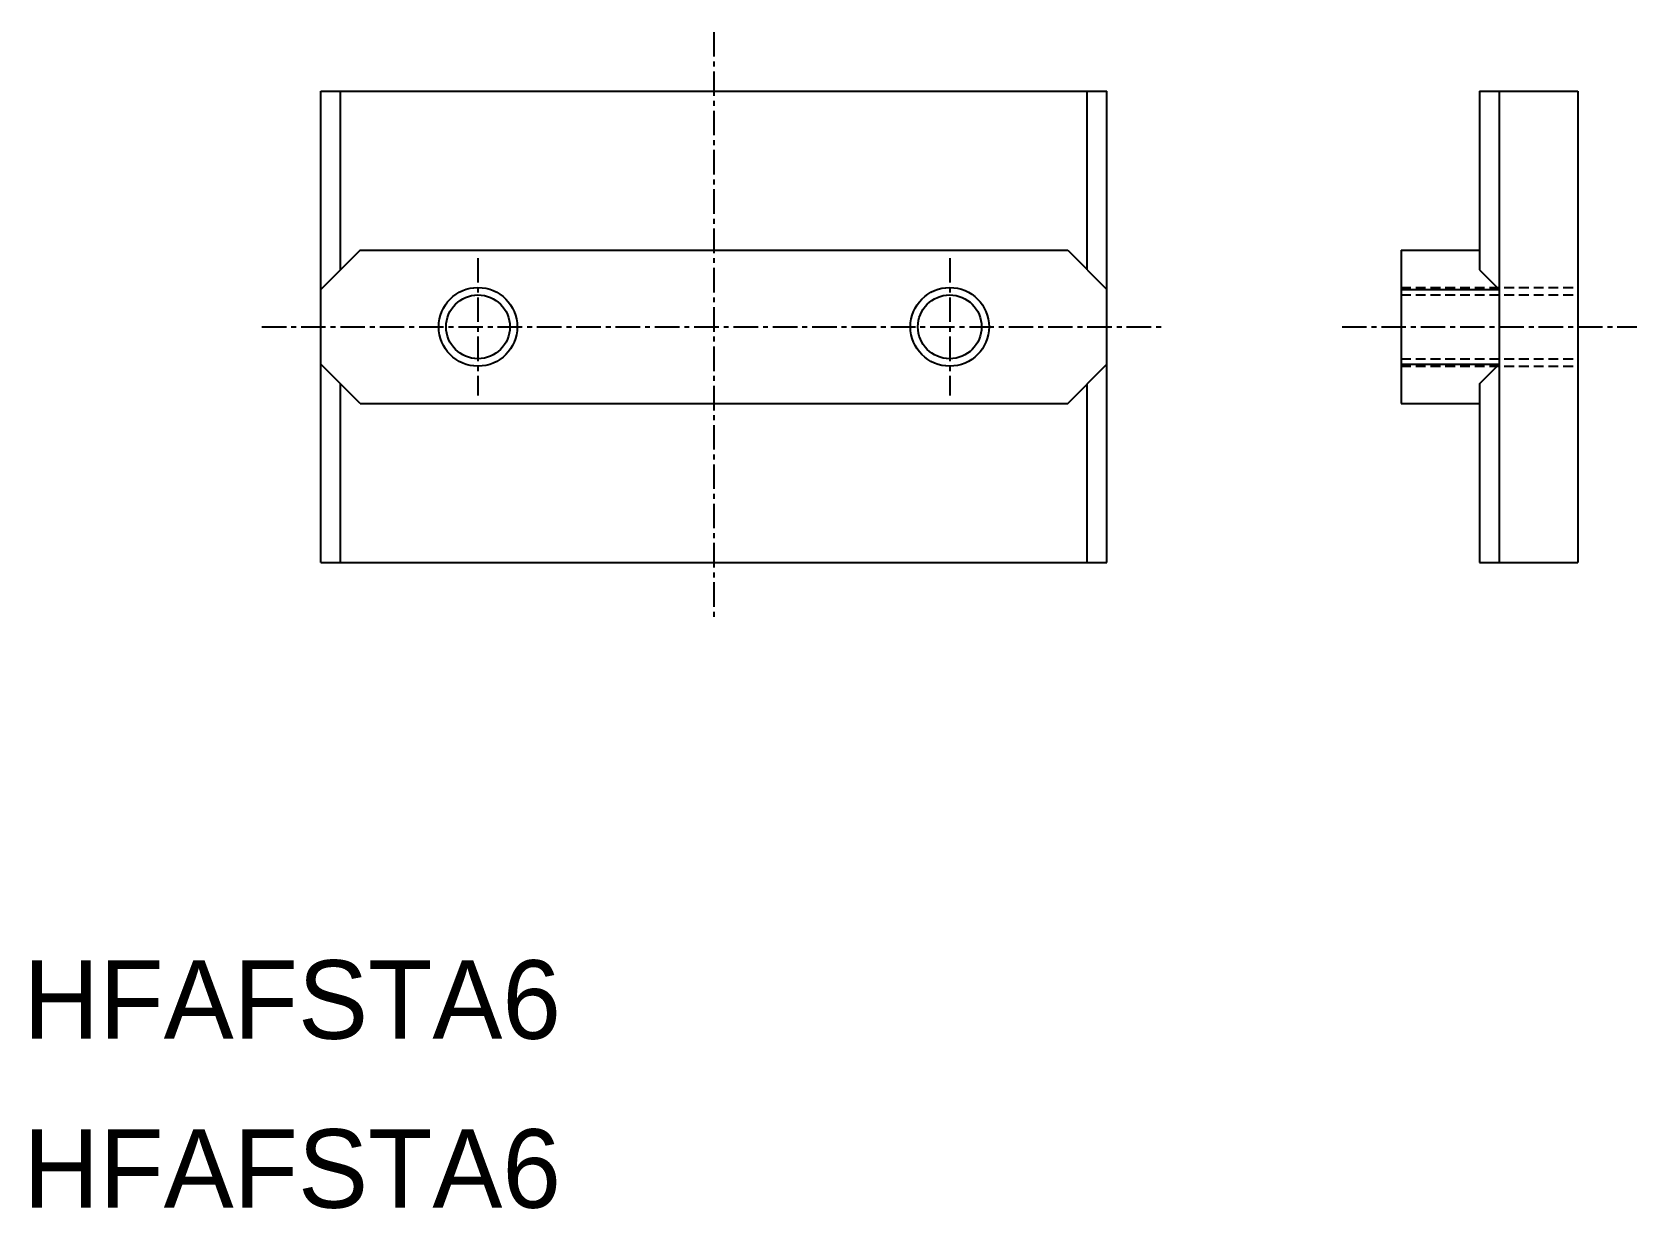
# Model space of a CAD drawing. Extents: x 0.4 to 82.1, y -0.1 to 59.8.
import ezdxf

# ---------------------------------------------------------------- set-up
doc = ezdxf.new("R2010")
doc.units = 0
doc.linetypes.add('CENTER', pattern=[2, 1.25, -0.25, 0.25, -0.25])
doc.linetypes.add('DASHED', pattern=[0.75, 0.5, -0.25])
doc.layers.get('0').update_dxf_attribs({"linetype": 'CONTINUOUS'})
doc.layers.add('CENTER', color=1, linetype='CENTER')

msp = doc.modelspace()

# ---------------------------------------------------------------- linework, layer by layer
at = {"color": 7, "linetype": 'CONTINUOUS'}
for p, q in [((15.124, 56.832), (55.124, 56.832)), ((15.124, 32.832), (15.124, 56.832)), ((16.124, 47.732), (16.124, 56.832)), ((54.124, 47.732), (54.124, 56.832)), ((55.124, 32.832), (55.124, 56.832)), ((74.084, 56.832), (79.084, 56.832)), ((74.084, 56.832), (74.084, 47.732)), ((75.084, 56.832), (75.084, 32.832)), ((79.084, 56.832), (79.084, 32.832)), ((17.124, 48.732), (15.124, 46.732)), ((17.124, 48.732), (53.124, 48.732)), ((53.124, 48.732), (55.124, 46.732)), ((70.084, 48.732), (70.084, 40.932)), ((70.084, 48.732), (74.084, 48.732)), ((74.084, 47.732), (75.084, 46.732)), ((70.084, 46.732), (75.084, 46.732)), ((17.124, 40.932), (15.124, 42.932)), ((53.124, 40.932), (55.124, 42.932)), ((70.084, 42.932), (75.084, 42.932)), ((74.084, 41.932), (75.084, 42.932)), ((16.124, 32.832), (16.124, 41.932)), ((54.124, 32.832), (54.124, 41.932)), ((74.084, 41.932), (74.084, 32.832)), ((17.124, 40.932), (53.124, 40.932)), ((70.084, 40.932), (74.084, 40.932)), ((15.124, 32.832), (55.124, 32.832)), ((74.084, 32.832), (79.084, 32.832))]:
    msp.add_line(p, q, dxfattribs=at)
at = {"color": 3, "linetype": 'DASHED'}
for p, q in [((70.084, 46.832), (79.084, 46.832)), ((70.084, 46.453), (79.084, 46.453)), ((70.084, 43.211), (79.084, 43.211)), ((70.084, 42.832), (79.084, 42.832))]:
    msp.add_line(p, q, dxfattribs=at)
at = {"color": 3, "linetype": 'CONTINUOUS'}
for centre in [(23.124, 44.832), (47.124, 44.832)]:
    msp.add_circle(centre, 2, dxfattribs=at)
at = {"color": 7, "linetype": 'CONTINUOUS'}
for centre in [(23.124, 44.832), (47.124, 44.832)]:
    msp.add_circle(centre, 1.621, dxfattribs=at)
at = {"layer": 'CENTER', "color": 1, "linetype": 'CENTER'}
for p, q in [((35.124, 59.832), (35.124, 29.832)), ((23.124, 48.332), (23.124, 41.332)), ((47.124, 48.332), (47.124, 41.332)), ((12.124, 44.832), (58.124, 44.832)), ((67.084, 44.832), (82.084, 44.832))]:
    msp.add_line(p, q, dxfattribs=at)

# ---------------------------------------------------------------- texts
at = {"color": 7, "linetype": 'CONTINUOUS'}
for p in [(0, 8.599), (0, 0)]:
    msp.add_text('HFAFSTA6', height=4, dxfattribs=at).set_placement(p)

doc.saveas('drawing.dxf')
